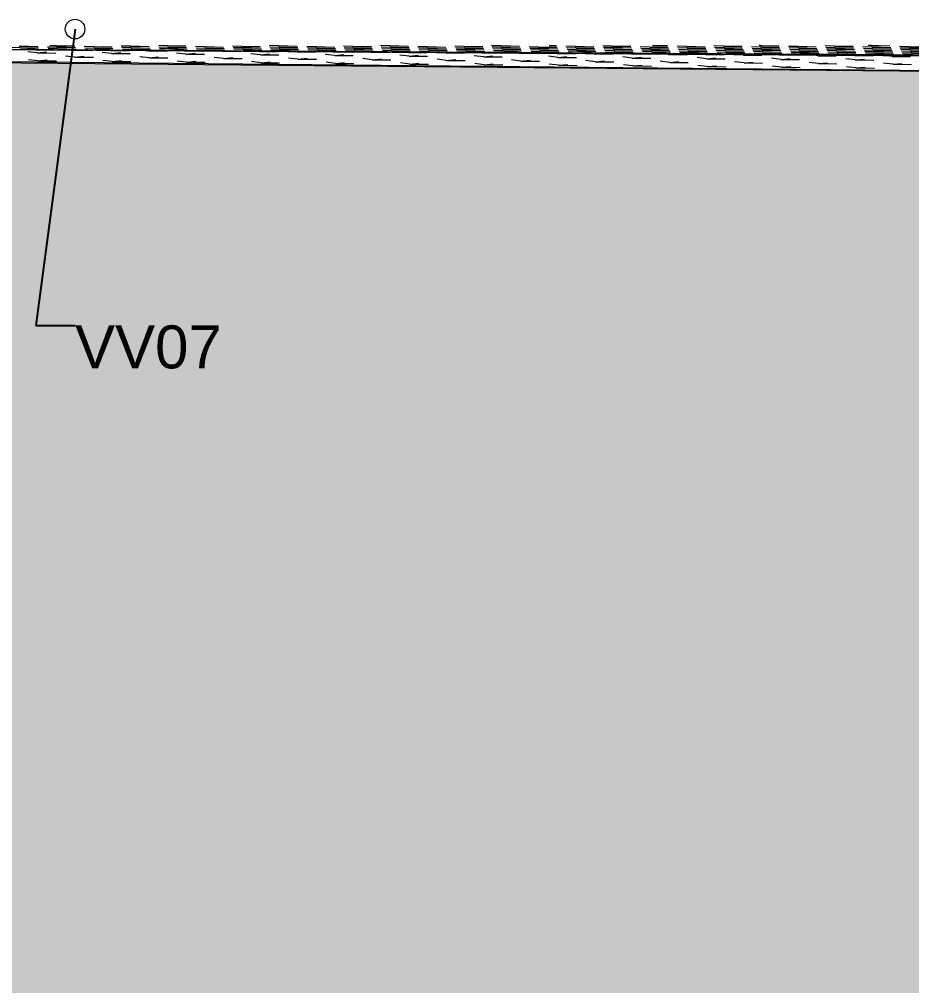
# Model space of a CAD drawing. Header units: millimetres. Extents: x 239748 to 326588, y -19262 to 5561.
# Drawn here: x 315820 to 319977, y -8703 to -4201 of the extents above; entities that cross this region are included whole.
import ezdxf

# ---------------------------------------------------------------- set-up
doc = ezdxf.new("R2010")
doc.units = ezdxf.units.MM
doc.header["$MEASUREMENT"] = 0
for name, color, linetype, lineweight in [('Annotation - Label_Pen_No__1', 7, 'Continuous', 13), ('New_2D Drafting - General_Pen_No__1', 7, 'Continuous', 13), ('New_Site & Landscape - Terrain_Pen_No__1', 7, 'Continuous', 13)]:
    doc.layers.add(name, color=color, linetype=linetype, lineweight=lineweight)
for name, color, linetype, lineweight, true_color in [('New_2D Drafting - General_Pen_No__61', 7, 'Continuous', 20, 0x6a6a6a), ('New_Site & Landscape - Terrain_Pen_No__180', 7, 'Continuous', 15, 0xd6cda7), ('New_Site & Landscape - Terrain_Pen_No__93', 7, 'Continuous', 13, 0xa2a233)]:
    doc.layers.add(name, color=color, linetype=linetype, lineweight=lineweight, true_color=true_color)
doc.styles.add('GENERATED_STYLE_1', font='')
doc.styles.get('GENERATED_STYLE_1').set_extended_font_data('Arial')
doc.dimstyles.new('GENERATED_STYLE__2', dxfattribs={"dimtxt": 0.18, "dimasz": 182.4, "dimexe": 0.18, "dimexo": 0.0625, "dimgap": 0, "dimtad": 0, "dimtih": 1, "dimtoh": 1, "dimdec": 4, "dimzin": 0, "dimdsep": 46, "dimcen": 0.09, "dimadec": 0, "dimazin": 0, "dimtfac": 1, "dimtdec": 4, "dimtmove": 0, "dimatfit": 3, "dimldrblk": 'ARROWHEAD_1', "dimfxl": 0, "dimtolj": 1, "dimtzin": 0, "dimarcsym": 0})

# ---------------------------------------------------------------- blocks, each defined once
blk = doc.blocks.new('ARROWHEAD_1')
at = {"color": 0, "linetype": 'Continuous', "lineweight": 0}
blk.add_line((0, 0), (-1, 0), dxfattribs=at)
blk.add_circle((0, 0), 0.25, dxfattribs=at)

msp = doc.modelspace()

# ---------------------------------------------------------------- hatches: boundary and pattern name
at = {"layer": 'New_2D Drafting - General_Pen_No__61', "linetype": 'Continuous', "lineweight": 20, "true_color": 0x6a6a6a}
h = msp.add_hatch(dxfattribs=at)
h.set_pattern_fill('Dashed_0002', color=251, style=0, pattern_type=2)
h.set_pattern_definition([(45, (649171.04, -4123.63), (-183.84776, 183.84776), [195, -65]), (45, (649171.04, -3939.78), (-183.84776, 183.84776), [195, -65])])
h.paths.add_polyline_path([(304790.6827, -4460.3759), (297360.3741, -4696.2383), (297432.4505, -19262.3247), (325883.6342, -19262.3247), (325883.2965, -4496.7853), (312832.5286, -4370.8818), (307073.8019, -4409.8695)])
at = {"layer": 'New_Site & Landscape - Terrain_Pen_No__180', "linetype": 'Continuous', "lineweight": 0, "true_color": 0x353329}
msp.add_hatch(color=250, dxfattribs=at).paths.add_polyline_path([(297432.4505, -19262.3247), (325883.6342, -19262.3247), (325883.6342, -4496.7884), (313274.2348, -4382.3441), (308962.5578, -4382.3438), (306735.3088, -4414.8025), (302168.1642, -4521.8361), (298486.9827, -4705.949), (297432.4505, -4713.9502)])

# ---------------------------------------------------------------- linework, layer by layer
at = {"layer": 'New_2D Drafting - General_Pen_No__1', "color": 7, "linetype": 'Continuous', "lineweight": 13, "flags": 128}
msp.add_lwpolyline([(304790.6827, -4460.3759), (297360.3741, -4696.2383), (297432.4505, -19262.3247), (325883.6342, -19262.3247), (325883.2965, -4496.7853), (312832.5286, -4370.8818), (307073.8019, -4409.8695)], close=True, dxfattribs=at)
at = {"layer": 'New_Site & Landscape - Terrain_Pen_No__1', "color": 7, "linetype": 'Continuous', "lineweight": 13}
for p, q in [((312861.9184, -4323.4671), (325883.6342, -4402.2168)), ((325883.6342, -4412.5658), (312861.9184, -4323.4671)), ((315823.3732, -4334.2334), (315779.6711, -4332.9821)), ((315820.1615, -4326.8589), (315906.7628, -4327.5179)), ((315820.1616, -4326.8589), (315863.0608, -4326.2666)), ((315823.3731, -4334.2334), (315909.9744, -4334.8924)), ((315823.3732, -4334.2334), (315866.2724, -4333.6411)), ((315837.2505, -4341.4606), (315869.484, -4341.0155)), ((315897.2399, -4342.8115), (315853.5378, -4342.4021)), ((315900.4515, -4343.7016), (315856.7494, -4343.2922)), ((315894.0283, -4341.9215), (315858.6503, -4341.59)), ((315903.6631, -4357.5491), (315859.961, -4352.5525)), ((315894.0283, -4341.9215), (315936.9275, -4342.1084)), ((315894.0283, -4341.9215), (315980.6296, -4342.5179)), ((315897.2399, -4342.8115), (315940.1391, -4342.9985)), ((315897.2399, -4342.8115), (315983.8412, -4343.408)), ((315900.4515, -4343.7016), (315943.3507, -4343.8886)), ((315900.4515, -4343.7016), (315987.0528, -4344.2981)), ((315903.6631, -4357.5491), (315946.5623, -4353.31)), ((315903.6631, -4357.5491), (315990.2644, -4358.3066)), ((315994.9699, -4331.8642), (315951.2678, -4330.6129)), ((315998.1816, -4339.2386), (315954.4795, -4337.9873)), ((315991.7584, -4324.4897), (315962.1244, -4323.6412)), ((315991.7584, -4324.4897), (316034.6576, -4323.8974)), ((315991.7584, -4324.4897), (316078.3597, -4325.1487)), ((315994.97, -4331.8642), (316037.8692, -4331.2719)), ((315994.97, -4331.8642), (316081.5713, -4332.5232)), ((315998.1816, -4339.2386), (316041.0808, -4338.6463)), ((315998.1816, -4339.2386), (316084.7829, -4339.8976)), ((316068.8367, -4343.5594), (316025.1346, -4343.1499)), ((316072.0483, -4344.4495), (316028.3462, -4344.04)), ((316075.2599, -4345.3395), (316031.5578, -4344.9301)), ((316068.8367, -4343.5594), (316111.7359, -4343.7463)), ((316068.8367, -4343.5594), (316155.438, -4344.1558)), ((316072.0483, -4344.4495), (316114.9475, -4344.6364)), ((316072.0483, -4344.4495), (316158.6496, -4345.0459)), ((316075.2599, -4345.3395), (316118.1591, -4345.5265)), ((316075.2599, -4345.3395), (316161.8612, -4345.936)), ((316166.5668, -4329.495), (316122.8647, -4328.2436)), ((316169.7783, -4336.8694), (316126.0762, -4335.6181)), ((316139.6552, -4343.2894), (316129.2879, -4342.9926)), ((316166.5667, -4329.495), (316209.4659, -4328.9026)), ((316166.5667, -4329.495), (316253.168, -4330.154)), ((316169.7783, -4336.8694), (316256.3796, -4337.5284)), ((316169.7784, -4336.8694), (316212.6776, -4336.2771)), ((316240.4335, -4344.3072), (316196.7314, -4343.8977)), ((316243.6451, -4345.1973), (316199.943, -4344.7878)), ((316246.8567, -4346.0874), (316203.1546, -4345.6779)), ((316250.0683, -4360.5791), (316206.3662, -4355.5825)), ((316210.9093, -4343.7203), (316215.8891, -4343.6516)), ((316240.4335, -4344.3072), (316283.3327, -4344.4941)), ((316240.4335, -4344.3072), (316327.0348, -4344.9036)), ((316243.6451, -4345.1973), (316286.5443, -4345.3842)), ((316243.6451, -4345.1973), (316330.2464, -4345.7937)), ((316246.8567, -4346.0874), (316289.7559, -4346.2743)), ((316246.8567, -4346.0874), (316333.458, -4346.6838)), ((316250.0683, -4360.5791), (316292.9675, -4356.3399)), ((316250.0683, -4360.5791), (316336.6696, -4361.3365)), ((316338.1635, -4327.1257), (316294.4614, -4325.8744)), ((316341.3752, -4334.5002), (316297.6731, -4333.2489)), ((316344.5867, -4341.8746), (316300.8846, -4340.6233)), ((316338.1635, -4327.1257), (316381.0627, -4326.5334)), ((316338.1636, -4327.1257), (316424.7649, -4327.7847)), ((316341.3752, -4334.5002), (316384.2744, -4333.9079)), ((316341.3752, -4334.5002), (316427.9765, -4335.1592)), ((316344.5867, -4341.8746), (316387.4859, -4341.2823)), ((316344.5868, -4341.8746), (316431.188, -4342.5336)), ((316415.2419, -4345.9451), (316371.5398, -4345.5356)), ((316418.4535, -4346.8352), (316374.7514, -4346.4257)), ((316412.0303, -4345.055), (316376.3839, -4344.721)), ((316421.6651, -4347.7253), (316377.963, -4347.3158)), ((316412.0303, -4345.055), (316454.9295, -4345.242)), ((316412.0303, -4345.055), (316498.6316, -4345.6514)), ((316415.2419, -4345.9451), (316458.1411, -4346.132)), ((316415.2419, -4345.9451), (316501.8432, -4346.5415)), ((316418.4535, -4346.8352), (316461.3527, -4347.0221)), ((316418.4535, -4346.8352), (316505.0548, -4347.4316)), ((316421.6651, -4347.7253), (316464.5643, -4347.9122)), ((316421.6651, -4347.7253), (316508.2664, -4348.3217)), ((316512.9719, -4332.131), (316469.2698, -4330.8797)), ((316509.7604, -4324.7565), (316470.3942, -4323.6293)), ((316516.1835, -4339.5054), (316472.4815, -4338.2541)), ((316509.7603, -4324.7565), (316552.6595, -4324.1642)), ((316509.7603, -4324.7565), (316596.3616, -4325.4155)), ((316512.9719, -4332.131), (316599.5732, -4332.79)), ((316512.972, -4332.131), (316555.8712, -4331.5387)), ((316516.1835, -4339.5054), (316559.0827, -4338.9131)), ((316516.1835, -4339.5054), (316602.7848, -4340.1644)), ((316586.8387, -4346.6929), (316543.1366, -4346.2834)), ((316590.0503, -4347.583), (316546.3482, -4347.1735)), ((316593.2619, -4348.4731), (316549.5598, -4348.0636)), ((316596.4735, -4363.609), (316552.7714, -4358.6124)), ((316586.8387, -4346.6929), (316629.7379, -4346.8799)), ((316586.8387, -4346.6929), (316673.44, -4347.2893)), ((316590.0503, -4347.583), (316632.9495, -4347.7699)), ((316590.0503, -4347.583), (316676.6516, -4348.1794)), ((316593.2619, -4348.4731), (316636.1611, -4348.66)), ((316593.2619, -4348.4731), (316679.8632, -4349.0695)), ((316596.4735, -4363.609), (316639.3727, -4359.3699)), ((316596.4735, -4363.609), (316683.0748, -4364.3665)), ((316684.5688, -4329.7617), (316640.8667, -4328.5104)), ((316687.7803, -4337.1362), (316644.0782, -4335.8849)), ((316690.9919, -4344.5107), (316647.2898, -4343.2593)), ((316684.5688, -4329.7617), (316727.468, -4329.1694)), ((316684.5688, -4329.7617), (316771.17, -4330.4207)), ((316687.7803, -4337.1362), (316730.6795, -4336.5439)), ((316687.7803, -4337.1362), (316774.3816, -4337.7952)), ((316690.9919, -4344.5107), (316733.8911, -4343.9183)), ((316690.9919, -4344.5107), (316777.5932, -4345.1697)), ((316758.4355, -4347.4407), (316714.7334, -4347.0312)), ((316761.6471, -4348.3308), (316717.945, -4347.9213)), ((316764.8587, -4349.2209), (316721.1566, -4348.8114)), ((316768.0703, -4350.111), (316724.3682, -4349.7015)), ((316758.4355, -4347.4407), (316801.3347, -4347.6277)), ((316758.4355, -4347.4407), (316845.0368, -4348.0372)), ((316761.6471, -4348.3308), (316804.5463, -4348.5178)), ((316761.6471, -4348.3308), (316848.2484, -4348.9272)), ((316764.8587, -4349.2209), (316807.7579, -4349.4079)), ((316764.8587, -4349.2209), (316851.46, -4349.8173)), ((316768.0703, -4350.111), (316810.9695, -4350.2979)), ((316768.0703, -4350.111), (316854.6716, -4350.7074)), ((316856.1655, -4327.3925), (316812.4634, -4326.1412)), ((316859.3771, -4334.767), (316815.675, -4333.5157)), ((316862.5887, -4342.1414), (316818.8866, -4340.8901)), ((316856.1655, -4327.3925), (316942.7668, -4328.0515)), ((316856.1656, -4327.3925), (316899.0647, -4326.8002)), ((316859.3771, -4334.767), (316902.2763, -4334.1747)), ((316859.3771, -4334.767), (316945.9784, -4335.426)), ((316862.5887, -4342.1414), (316905.4879, -4341.5491)), ((316862.5887, -4342.1414), (316949.19, -4342.8004)), ((316933.2439, -4349.0786), (316889.5418, -4348.6692)), ((316936.4555, -4349.9687), (316892.7534, -4349.5592)), ((316930.0323, -4348.1885), (316894.1176, -4347.852)), ((316939.6671, -4350.8588), (316895.965, -4350.4493)), ((316942.8787, -4366.6389), (316899.1766, -4361.6423)), ((316930.0323, -4348.1885), (316972.9315, -4348.3755)), ((316930.0323, -4348.1885), (317016.6336, -4348.785)), ((316933.2439, -4349.0786), (316976.1431, -4349.2656)), ((316933.2439, -4349.0786), (317019.8452, -4349.6751)), ((316936.4555, -4349.9687), (316979.3547, -4350.1557)), ((316936.4555, -4349.9687), (317023.0568, -4350.5652)), ((316939.6671, -4350.8588), (316982.5663, -4351.0458)), ((316939.6671, -4350.8588), (317026.2684, -4351.4552)), ((316942.8787, -4366.6389), (316985.7779, -4362.3998)), ((317027.7623, -4325.0233), (316984.0603, -4323.772)), ((317030.9739, -4332.3977), (316987.2718, -4331.1464)), ((317034.1855, -4339.7722), (316990.4834, -4338.5209)), ((317037.3971, -4347.1467), (316993.695, -4345.8954)), ((317027.7623, -4325.0233), (317070.6615, -4324.431)), ((317027.7623, -4325.0233), (317114.3636, -4325.6823)), ((317030.9739, -4332.3977), (317073.8731, -4331.8054)), ((317030.9739, -4332.3977), (317117.5752, -4333.0568)), ((317034.1855, -4339.7722), (317077.0847, -4339.1799)), ((317034.1855, -4339.7722), (317120.7868, -4340.4312)), ((317037.3971, -4347.1467), (317080.2963, -4346.5544)), ((317037.3971, -4347.1467), (317123.9984, -4347.8057)), ((317104.8407, -4349.8264), (317061.1386, -4349.417)), ((317108.0523, -4350.7165), (317064.3502, -4350.3071)), ((317111.2639, -4351.6066), (317067.5618, -4351.1971)), ((317114.4755, -4352.4967), (317070.7734, -4352.0872)), ((317104.8407, -4349.8264), (317147.7399, -4350.0134)), ((317104.8407, -4349.8264), (317191.442, -4350.4229)), ((317108.0523, -4350.7165), (317150.9515, -4350.9035)), ((317108.0523, -4350.7165), (317194.6536, -4351.313)), ((317111.2639, -4351.6066), (317154.1631, -4351.7936)), ((317111.2639, -4351.6066), (317197.8652, -4352.2031)), ((317114.4755, -4352.4967), (317157.3747, -4352.6837)), ((317114.4755, -4352.4967), (317201.0768, -4353.0931)), ((317202.5707, -4330.0285), (317158.8686, -4328.7772)), ((317205.7823, -4337.403), (317162.0802, -4336.1517)), ((317208.9939, -4344.7774), (317165.2918, -4343.5261)), ((317202.5707, -4330.0285), (317245.4699, -4329.4362)), ((317202.5707, -4330.0285), (317289.172, -4330.6875)), ((317205.7823, -4337.403), (317248.6815, -4336.8107)), ((317205.7823, -4337.403), (317292.3836, -4338.062)), ((317208.9939, -4344.7774), (317251.8931, -4344.1851)), ((317208.9939, -4344.7774), (317295.5952, -4345.4364)), ((317276.4375, -4350.5743), (317232.7354, -4350.1648)), ((317279.6491, -4351.4644), (317235.947, -4351.0549)), ((317282.8607, -4352.3544), (317239.1586, -4351.945)), ((317286.0723, -4353.2445), (317242.3702, -4352.8351)), ((317289.2839, -4369.6689), (317245.5818, -4364.6723)), ((317276.4375, -4350.5743), (317319.3367, -4350.7612)), ((317276.4375, -4350.5743), (317363.0388, -4351.1707)), ((317279.6491, -4351.4644), (317322.5483, -4351.6513)), ((317279.6491, -4351.4644), (317366.2504, -4352.0608)), ((317282.8607, -4352.3544), (317325.7599, -4352.5414)), ((317282.8607, -4352.3544), (317369.462, -4352.9509)), ((317286.0723, -4353.2445), (317328.9715, -4353.4315)), ((317286.0723, -4353.2445), (317372.6736, -4353.841)), ((317289.2839, -4369.6689), (317332.1831, -4365.4297)), ((317374.1675, -4327.6593), (317330.4654, -4326.408)), ((317377.3791, -4335.0338), (317333.677, -4333.7825)), ((317380.5907, -4342.4082), (317336.8886, -4341.1569)), ((317383.8023, -4349.7827), (317340.1002, -4348.5314)), ((317374.1675, -4327.6593), (317417.0667, -4327.067)), ((317374.1675, -4327.6593), (317460.7688, -4328.3183)), ((317377.3791, -4335.0338), (317420.2783, -4334.4415)), ((317377.3791, -4335.0338), (317463.9804, -4335.6928)), ((317380.5907, -4342.4082), (317423.4899, -4341.8159)), ((317380.5907, -4342.4082), (317467.192, -4343.0672)), ((317383.8023, -4349.7827), (317426.7015, -4349.1904)), ((317383.8023, -4349.7827), (317470.4036, -4350.4417)), ((317451.2459, -4352.2122), (317407.5438, -4351.8027)), ((317454.4575, -4353.1023), (317410.7554, -4352.6928)), ((317448.0343, -4351.3221), (317411.8513, -4350.9831)), ((317457.6691, -4353.9924), (317413.967, -4353.5829)), ((317460.8807, -4354.8824), (317417.1786, -4354.473)), ((317448.0343, -4351.3221), (317490.9335, -4351.509)), ((317448.0343, -4351.3221), (317534.6356, -4351.9185)), ((317451.2459, -4352.2122), (317494.1451, -4352.3991)), ((317451.2459, -4352.2122), (317537.8472, -4352.8086)), ((317454.4575, -4353.1023), (317497.3567, -4353.2892)), ((317454.4575, -4353.1023), (317541.0588, -4353.6987)), ((317457.6691, -4353.9924), (317500.5683, -4354.1793)), ((317457.6691, -4353.9924), (317544.2704, -4354.5888)), ((317460.8807, -4354.8824), (317503.7799, -4355.0694)), ((317460.8807, -4354.8824), (317547.482, -4355.4789)), ((317545.7643, -4325.2901), (317502.0622, -4324.0388)), ((317548.9759, -4332.6645), (317505.2738, -4331.4132)), ((317552.1875, -4340.039), (317508.4854, -4338.7877)), ((317555.3991, -4347.4134), (317511.697, -4346.1621)), ((317545.7643, -4325.2901), (317588.6635, -4324.6978)), ((317545.7643, -4325.2901), (317632.3656, -4325.9491)), ((317548.9759, -4332.6645), (317591.8751, -4332.0722)), ((317548.9759, -4332.6645), (317635.5772, -4333.3235)), ((317552.1875, -4340.039), (317595.0867, -4339.4467)), ((317552.1875, -4340.039), (317638.7888, -4340.698)), ((317555.3991, -4347.4134), (317598.2983, -4346.8211)), ((317555.3991, -4347.4134), (317642.0004, -4348.0725)), ((317622.8427, -4352.96), (317579.1406, -4352.5505)), ((317626.0543, -4353.8501), (317582.3522, -4353.4406)), ((317629.2659, -4354.7402), (317585.5638, -4354.3307)), ((317632.4775, -4355.6303), (317588.7754, -4355.2208)), ((317622.8427, -4352.96), (317665.7419, -4353.1469)), ((317622.8427, -4352.96), (317709.444, -4353.5564)), ((317626.0543, -4353.8501), (317668.9535, -4354.037)), ((317626.0543, -4353.8501), (317712.6556, -4354.4465)), ((317629.2659, -4354.7402), (317672.1651, -4354.9271)), ((317629.2659, -4354.7402), (317715.8672, -4355.3366)), ((317632.4775, -4355.6303), (317675.3767, -4355.8172)), ((317632.4775, -4355.6303), (317719.0788, -4356.2267)), ((317720.5727, -4330.2953), (317676.8706, -4329.044)), ((317723.7843, -4337.6698), (317680.0822, -4336.4185)), ((317726.9959, -4345.0442), (317683.2938, -4343.7929)), ((317730.2075, -4352.4187), (317686.5054, -4351.1674)), ((317720.5727, -4330.2953), (317763.4719, -4329.703)), ((317720.5727, -4330.2953), (317807.174, -4330.9543)), ((317723.7843, -4337.6698), (317766.6835, -4337.0775)), ((317723.7843, -4337.6698), (317810.3856, -4338.3288)), ((317726.9959, -4345.0442), (317769.8951, -4344.4519)), ((317726.9959, -4345.0442), (317813.5972, -4345.7032)), ((317730.2075, -4352.4187), (317773.1067, -4351.8264)), ((317730.2075, -4352.4187), (317816.8088, -4353.0777)), ((317794.4395, -4353.7078), (317750.7374, -4353.2983)), ((317797.6511, -4354.5979), (317753.949, -4354.1884)), ((317800.8627, -4355.488), (317757.1606, -4355.0785)), ((317804.0743, -4356.3781), (317760.3722, -4355.9686)), ((317807.2859, -4357.2682), (317763.5838, -4356.8587)), ((317794.4395, -4353.7078), (317837.3387, -4353.8948)), ((317794.4395, -4353.7078), (317881.0408, -4354.3042)), ((317797.6511, -4354.5979), (317840.5503, -4354.7849)), ((317797.6511, -4354.5979), (317884.2524, -4355.1943)), ((317800.8627, -4355.488), (317843.7619, -4355.6749)), ((317800.8627, -4355.488), (317887.464, -4356.0844)), ((317804.0743, -4356.3781), (317846.9735, -4356.565)), ((317804.0743, -4356.3781), (317890.6756, -4356.9745)), ((317807.2859, -4357.2682), (317850.1851, -4357.4551)), ((317807.2859, -4357.2682), (317893.8872, -4357.8646)), ((317892.1695, -4327.9261), (317848.4674, -4326.6748)), ((317895.3811, -4335.3005), (317851.679, -4334.0492)), ((317898.5927, -4342.675), (317854.8906, -4341.4237)), ((317901.8043, -4350.0495), (317858.1022, -4348.7981)), ((317892.1695, -4327.9261), (317935.0687, -4327.3338)), ((317892.1695, -4327.9261), (317978.7708, -4328.5851)), ((317895.3811, -4335.3005), (317938.2803, -4334.7082)), ((317895.3811, -4335.3005), (317981.9824, -4335.9595)), ((317898.5927, -4342.675), (317941.4919, -4342.0827)), ((317898.5927, -4342.675), (317985.194, -4343.334)), ((317901.8043, -4350.0495), (317944.7035, -4349.4572)), ((317901.8043, -4350.0495), (317988.4056, -4350.7085)), ((317969.2479, -4355.3457), (317925.5458, -4354.9362)), ((317972.4595, -4356.2358), (317928.7574, -4355.8263)), ((317966.0363, -4354.4556), (317929.5849, -4354.1141)), ((317975.6711, -4357.1259), (317931.969, -4356.7164)), ((317978.8827, -4358.016), (317935.1806, -4357.6065)), ((317966.0363, -4354.4556), (318008.9355, -4354.6426)), ((317966.0363, -4354.4556), (318052.6376, -4355.0521)), ((317969.2479, -4355.3457), (318012.1471, -4355.5327)), ((317969.2479, -4355.3457), (318055.8492, -4355.9421)), ((317972.4595, -4356.2358), (318015.3587, -4356.4228)), ((317972.4595, -4356.2358), (318059.0608, -4356.8322)), ((317975.6711, -4357.1259), (318018.5703, -4357.3128)), ((317975.6711, -4357.1259), (318062.2724, -4357.7223)), ((317978.8827, -4358.016), (318021.7819, -4358.2029)), ((317978.8827, -4358.016), (318065.484, -4358.6124)), ((318063.7663, -4325.5569), (318020.0642, -4324.3056)), ((318066.9779, -4332.9313), (318023.2758, -4331.68)), ((318070.1895, -4340.3058), (318026.4874, -4339.0545)), ((318073.4011, -4347.6802), (318029.699, -4346.4289)), ((318074.335, -4354.9895), (318032.9106, -4353.8034)), ((318063.7663, -4325.5569), (318106.6655, -4324.9646)), ((318063.7663, -4325.5569), (318150.3676, -4326.2159)), ((318066.9779, -4332.9313), (318109.8771, -4332.339)), ((318066.9779, -4332.9313), (318153.5792, -4333.5903)), ((318070.1895, -4340.3058), (318113.0887, -4339.7135)), ((318070.1895, -4340.3058), (318156.7908, -4340.9648)), ((318073.4011, -4347.6802), (318116.3003, -4347.0879)), ((318073.4011, -4347.6802), (318160.0024, -4348.3392)), ((318079.2037, -4355.0189), (318119.5119, -4354.4624)), ((318140.8447, -4356.0935), (318097.1426, -4355.6841)), ((318144.0563, -4356.9836), (318100.3542, -4356.5741)), ((318147.2679, -4357.8737), (318103.5658, -4357.4642)), ((318150.4795, -4358.7638), (318106.7774, -4358.3543)), ((318153.6911, -4359.6539), (318109.989, -4359.2444)), ((318140.8447, -4356.0935), (318183.7439, -4356.2805)), ((318140.8447, -4356.0935), (318227.446, -4356.69)), ((318144.0563, -4356.9836), (318186.9555, -4357.1706)), ((318144.0563, -4356.9836), (318230.6576, -4357.5801)), ((318147.2679, -4357.8737), (318190.1671, -4358.0607)), ((318147.2679, -4357.8737), (318233.8692, -4358.4701)), ((318150.4795, -4358.7638), (318193.3787, -4358.9508)), ((318150.4795, -4358.7638), (318237.0808, -4359.3602)), ((318153.6911, -4359.6539), (318196.5903, -4359.8408)), ((318153.6911, -4359.6539), (318240.2924, -4360.2503)), ((318238.5747, -4330.5621), (318194.8726, -4329.3108)), ((318241.7863, -4337.9366), (318198.0842, -4336.6852)), ((318244.9979, -4345.311), (318201.2958, -4344.0597)), ((318248.2095, -4352.6855), (318204.5074, -4351.4342)), ((318238.5747, -4330.5621), (318281.4739, -4329.9698)), ((318238.5747, -4330.5621), (318325.176, -4331.2211)), ((318241.7863, -4337.9366), (318284.6855, -4337.3442)), ((318241.7863, -4337.9366), (318328.3876, -4338.5956)), ((318244.9979, -4345.311), (318287.8971, -4344.7187)), ((318244.9979, -4345.311), (318331.5992, -4345.97)), ((318248.2095, -4352.6855), (318291.1087, -4352.0932)), ((318248.2095, -4352.6855), (318334.8108, -4353.3445)), ((318312.4415, -4356.8414), (318268.7394, -4356.4319)), ((318315.6531, -4357.7314), (318271.951, -4357.322)), ((318318.8647, -4358.6215), (318275.1626, -4358.2121)), ((318322.0763, -4359.5116), (318278.3742, -4359.1021)), ((318325.2879, -4360.4017), (318281.5858, -4359.9922)), ((318287.83, -4323.5869), (318321.9644, -4323.8466)), ((318312.4415, -4356.8414), (318355.3407, -4357.0283)), ((318312.4415, -4356.8414), (318399.0428, -4357.4378)), ((318315.6531, -4357.7314), (318358.5523, -4357.9184)), ((318315.6531, -4357.7314), (318402.2544, -4358.3279)), ((318318.8647, -4358.6215), (318361.7639, -4358.8085)), ((318318.8647, -4358.6215), (318405.466, -4359.218)), ((318322.0763, -4359.5116), (318364.9755, -4359.6986)), ((318322.0763, -4359.5116), (318408.6776, -4360.1081)), ((318325.2879, -4360.4017), (318368.1871, -4360.5887)), ((318325.2879, -4360.4017), (318411.8892, -4360.9981)), ((318410.1715, -4328.1929), (318366.4694, -4326.9416)), ((318413.3831, -4335.5673), (318369.681, -4334.316)), ((318416.5947, -4342.9418), (318372.8926, -4341.6905)), ((318419.8063, -4350.3162), (318376.1042, -4349.0649)), ((318396.7817, -4356.9395), (318379.3158, -4356.4394)), ((318410.1715, -4328.1929), (318453.0707, -4327.6006)), ((318410.1715, -4328.1929), (318496.7728, -4328.8519)), ((318413.3831, -4335.5673), (318456.2823, -4334.975)), ((318413.3831, -4335.5673), (318499.9844, -4336.2263)), ((318416.5947, -4342.9418), (318459.4939, -4342.3495)), ((318416.5947, -4342.9418), (318503.196, -4343.6008)), ((318419.8063, -4350.3162), (318462.7055, -4349.7239)), ((318419.8063, -4350.3162), (318506.4076, -4350.9752)), ((318487.2499, -4358.4793), (318443.5478, -4358.0698)), ((318490.4615, -4359.3693), (318446.7594, -4358.9599)), ((318484.0383, -4357.5892), (318447.3186, -4357.2451)), ((318493.6731, -4360.2594), (318449.971, -4359.85)), ((318452.8626, -4357.2786), (318465.9171, -4357.0984)), ((318496.8847, -4361.1495), (318453.1826, -4360.74)), ((318500.0963, -4362.0396), (318456.3942, -4361.6301)), ((318484.0383, -4357.5892), (318526.9375, -4357.7761)), ((318484.0383, -4357.5892), (318570.6396, -4358.1856)), ((318487.2499, -4358.4793), (318530.1491, -4358.6662)), ((318487.2499, -4358.4793), (318573.8512, -4359.0757)), ((318490.4615, -4359.3693), (318533.3607, -4359.5563)), ((318490.4615, -4359.3693), (318577.0628, -4359.9658)), ((318493.6731, -4360.2594), (318536.5723, -4360.4464)), ((318493.6731, -4360.2594), (318580.2744, -4360.8559)), ((318496.8847, -4361.1495), (318539.7839, -4361.3365)), ((318496.8847, -4361.1495), (318583.486, -4361.746)), ((318500.0963, -4362.0396), (318542.9955, -4362.2266)), ((318500.0963, -4362.0396), (318586.6976, -4362.636)), ((318581.7683, -4325.8237), (318538.0662, -4324.5723)), ((318584.9799, -4333.1981), (318541.2778, -4331.9468)), ((318588.1915, -4340.5726), (318544.4894, -4339.3213)), ((318591.4031, -4347.947), (318547.701, -4346.6957)), ((318594.6147, -4355.3215), (318550.9126, -4354.0702)), ((318581.7683, -4325.8237), (318624.6675, -4325.2313)), ((318581.7683, -4325.8237), (318668.3696, -4326.4827)), ((318584.9799, -4333.1981), (318627.8791, -4332.6058)), ((318584.9799, -4333.1981), (318671.5812, -4333.8571)), ((318588.1915, -4340.5726), (318631.0907, -4339.9803)), ((318588.1915, -4340.5726), (318674.7928, -4341.2316)), ((318591.4031, -4347.947), (318634.3023, -4347.3547)), ((318591.4031, -4347.947), (318678.0044, -4348.606)), ((318594.6147, -4355.3215), (318637.5139, -4354.7292)), ((318594.6147, -4355.3215), (318681.216, -4355.9805)), ((318658.8467, -4359.2271), (318615.1446, -4358.8176)), ((318662.0583, -4360.1172), (318618.3562, -4359.7077)), ((318665.2699, -4361.0073), (318621.5678, -4360.5978)), ((318668.4815, -4361.8973), (318624.7794, -4361.4879)), ((318671.6931, -4362.7874), (318627.991, -4362.378)), ((318658.8467, -4359.2271), (318701.7459, -4359.414)), ((318658.8467, -4359.2271), (318745.448, -4359.8235)), ((318662.0583, -4360.1172), (318704.9575, -4360.3041)), ((318662.0583, -4360.1172), (318748.6596, -4360.7136)), ((318665.2699, -4361.0073), (318708.1691, -4361.1942)), ((318665.2699, -4361.0073), (318751.8712, -4361.6037)), ((318668.4815, -4361.8973), (318711.3807, -4362.0843)), ((318668.4815, -4361.8973), (318755.0828, -4362.4938)), ((318671.6931, -4362.7874), (318714.5923, -4362.9744)), ((318671.6931, -4362.7874), (318758.2944, -4363.3839)), ((318756.5767, -4330.8289), (318712.8746, -4329.5776)), ((318759.7883, -4338.2033), (318716.0862, -4336.952)), ((318762.9999, -4345.5778), (318719.2978, -4344.3265)), ((318766.2115, -4352.9523), (318722.5094, -4351.7009)), ((318756.5767, -4330.8289), (318799.4759, -4330.2366)), ((318756.5767, -4330.8289), (318843.178, -4331.4879)), ((318759.7883, -4338.2033), (318802.6875, -4337.611)), ((318759.7883, -4338.2033), (318846.3896, -4338.8623)), ((318762.9999, -4345.5778), (318805.8991, -4344.9855)), ((318762.9999, -4345.5778), (318849.6012, -4346.2368)), ((318766.2115, -4352.9523), (318809.1107, -4352.3599)), ((318766.2115, -4352.9523), (318852.8128, -4353.6113)), ((318769.295, -4323.5756), (318839.9664, -4324.1134)), ((318830.4435, -4359.9749), (318786.7414, -4359.5654)), ((318833.6551, -4360.865), (318789.953, -4360.4555)), ((318836.8667, -4361.7551), (318793.1646, -4361.3456)), ((318840.0783, -4362.6452), (318796.3762, -4362.2357)), ((318843.2899, -4363.5353), (318799.5878, -4363.1258)), ((318842.5994, -4364.3888), (318802.7994, -4364.0159)), ((318830.4435, -4359.9749), (318873.3427, -4360.1619)), ((318830.4435, -4359.9749), (318917.0448, -4360.5713)), ((318833.6551, -4360.865), (318876.5543, -4361.0519)), ((318833.6551, -4360.865), (318920.2564, -4361.4614)), ((318836.8667, -4361.7551), (318879.7659, -4361.942)), ((318836.8667, -4361.7551), (318923.468, -4362.3515)), ((318840.0783, -4362.6452), (318882.9775, -4362.8321)), ((318840.0783, -4362.6452), (318926.6796, -4363.2416)), ((318846.5015, -4364.8321), (318842.6248, -4364.3889)), ((318843.2899, -4363.5353), (318886.1891, -4363.7222)), ((318843.2899, -4363.5353), (318929.8912, -4364.1317)), ((318846.5015, -4364.8321), (318850.4455, -4364.4424)), ((318846.5015, -4364.8321), (318933.1028, -4365.5896)), ((318850.4713, -4364.4426), (318889.4007, -4364.6123)), ((318928.1735, -4328.4597), (318884.4714, -4327.2084)), ((318931.3851, -4335.8341), (318887.683, -4334.5828)), ((318934.5967, -4343.2086), (318890.8946, -4341.9573)), ((318937.8083, -4350.583), (318894.1062, -4349.3317)), ((318941.0199, -4357.9575), (318897.3178, -4356.7062)), ((318928.1735, -4328.4597), (318971.0727, -4327.8674)), ((318928.1735, -4328.4597), (319014.7748, -4329.1187)), ((318931.3851, -4335.8341), (318974.2843, -4335.2418)), ((318931.3851, -4335.8341), (319017.9864, -4336.4931)), ((318934.5967, -4343.2086), (318977.4959, -4342.6163)), ((318934.5967, -4343.2086), (319021.198, -4343.8676)), ((318937.8083, -4350.583), (318980.7075, -4349.9907)), ((318937.8083, -4350.583), (319024.4096, -4351.242)), ((318941.0199, -4357.9575), (318983.9191, -4357.3652)), ((318941.0199, -4357.9575), (319027.6212, -4358.6165)), ((319005.2519, -4361.6128), (318961.5498, -4361.2033)), ((319008.4635, -4362.5029), (318964.7614, -4362.0934)), ((319002.0403, -4360.7227), (318965.0522, -4360.3761)), ((319011.6751, -4363.393), (318967.973, -4362.9835)), ((319014.8867, -4364.2831), (318971.1846, -4363.8736)), ((319018.0983, -4365.1732), (318974.3962, -4364.7637)), ((319002.0403, -4360.7227), (319044.9395, -4360.9097)), ((319002.0403, -4360.7227), (319088.6416, -4361.3191)), ((319005.2519, -4361.6128), (319048.1511, -4361.7998)), ((319005.2519, -4361.6128), (319091.8532, -4362.2092)), ((319008.4635, -4362.5029), (319051.3627, -4362.6898)), ((319008.4635, -4362.5029), (319095.0648, -4363.0993)), ((319011.6751, -4363.393), (319054.5743, -4363.5799)), ((319011.6751, -4363.393), (319098.2764, -4363.9894)), ((319014.8867, -4364.2831), (319057.7859, -4364.47)), ((319014.8867, -4364.2831), (319101.488, -4364.8795)), ((319018.0983, -4365.1732), (319060.9975, -4365.3601)), ((319018.0983, -4365.1732), (319104.6996, -4365.7696)), ((319099.7703, -4326.0904), (319056.0682, -4324.8391)), ((319102.9819, -4333.4649), (319059.2798, -4332.2136)), ((319106.1935, -4340.8394), (319062.4914, -4339.588)), ((319109.4051, -4348.2138), (319065.703, -4346.9625)), ((319112.6167, -4355.5883), (319068.9146, -4354.337)), ((319099.7703, -4326.0904), (319142.6695, -4325.4981)), ((319099.7703, -4326.0904), (319186.3716, -4326.7494)), ((319102.9819, -4333.4649), (319145.8811, -4332.8726)), ((319102.9819, -4333.4649), (319189.5832, -4334.1239)), ((319106.1935, -4340.8394), (319149.0927, -4340.247)), ((319106.1935, -4340.8394), (319192.7948, -4341.4984)), ((319109.4051, -4348.2138), (319152.3043, -4347.6215)), ((319109.4051, -4348.2138), (319196.0064, -4348.8728)), ((319112.6167, -4355.5883), (319155.5159, -4354.996)), ((319112.6167, -4355.5883), (319199.218, -4356.2473)), ((319176.8487, -4362.3606), (319133.1466, -4361.9511)), ((319180.0603, -4363.2507), (319136.3582, -4362.8412)), ((319183.2719, -4364.1408), (319139.5698, -4363.7313)), ((319186.4835, -4365.0309), (319142.7814, -4364.6214)), ((319189.6951, -4365.921), (319145.993, -4365.5115)), ((319182.8682, -4366.717), (319149.2046, -4366.4016)), ((319176.8487, -4362.3606), (319219.7479, -4362.5476)), ((319176.8487, -4362.3606), (319263.45, -4362.9571)), ((319180.0603, -4363.2507), (319222.9595, -4363.4377)), ((319180.0603, -4363.2507), (319266.6616, -4363.8471)), ((319183.2719, -4364.1408), (319226.1711, -4364.3278)), ((319183.2719, -4364.1408), (319269.8732, -4364.7372)), ((319186.4835, -4365.0309), (319229.3827, -4365.2178)), ((319186.4835, -4365.0309), (319273.0848, -4365.6273)), ((319189.6951, -4365.921), (319232.5943, -4366.1079)), ((319189.6951, -4365.921), (319276.2964, -4366.5174)), ((319274.5787, -4331.0957), (319230.8766, -4329.8444)), ((319277.7903, -4338.4701), (319234.0882, -4337.2188)), ((319281.0019, -4345.8446), (319237.2998, -4344.5933)), ((319284.2135, -4353.219), (319240.5114, -4351.9677)), ((319287.4251, -4360.5935), (319243.723, -4359.3422)), ((319271.3671, -4323.7212), (319265.8781, -4323.5641)), ((319271.3671, -4323.7212), (319282.7789, -4323.5637)), ((319271.3671, -4323.7212), (319357.9684, -4324.3802)), ((319274.5787, -4331.0957), (319317.4779, -4330.5034)), ((319274.5787, -4331.0957), (319361.18, -4331.7547)), ((319277.7903, -4338.4701), (319320.6895, -4337.8778)), ((319277.7903, -4338.4701), (319364.3916, -4339.1291)), ((319281.0019, -4345.8446), (319323.9011, -4345.2523)), ((319281.0019, -4345.8446), (319367.6032, -4346.5036)), ((319284.2135, -4353.219), (319327.1127, -4352.6267)), ((319284.2135, -4353.219), (319370.8148, -4353.878)), ((319287.4251, -4360.5935), (319330.3243, -4360.0012)), ((319287.4251, -4360.5935), (319374.0264, -4361.2525)), ((319348.4455, -4363.1084), (319304.7434, -4362.699)), ((319351.6571, -4363.9985), (319307.955, -4363.5891)), ((319354.8687, -4364.8886), (319311.1666, -4364.4791)), ((319358.0803, -4365.7787), (319314.3782, -4365.3692)), ((319361.2919, -4366.6688), (319317.5898, -4366.2593)), ((319348.4455, -4363.1084), (319391.3447, -4363.2954)), ((319348.4455, -4363.1084), (319435.0468, -4363.7049)), ((319351.6571, -4363.9985), (319394.5563, -4364.1855)), ((319351.6571, -4363.9985), (319438.2584, -4364.595)), ((319354.8687, -4364.8886), (319397.7679, -4365.0756)), ((319354.8687, -4364.8886), (319441.47, -4365.485)), ((319358.0803, -4365.7787), (319400.9795, -4365.9657)), ((319358.0803, -4365.7787), (319444.6816, -4366.3751)), ((319446.1755, -4328.7264), (319402.4734, -4327.4751)), ((319449.3871, -4336.1009), (319405.685, -4334.8496)), ((319452.5987, -4343.4754), (319408.8966, -4342.2241)), ((319455.8103, -4350.8498), (319412.1082, -4349.5985)), ((319459.0219, -4358.2243), (319415.3198, -4356.973)), ((319446.1755, -4328.7264), (319489.0747, -4328.1341)), ((319446.1755, -4328.7264), (319532.7768, -4329.3855)), ((319449.3871, -4336.1009), (319492.2863, -4335.5086)), ((319449.3871, -4336.1009), (319535.9884, -4336.7599)), ((319452.5987, -4343.4754), (319495.4979, -4342.8831)), ((319452.5987, -4343.4754), (319539.2, -4344.1344)), ((319455.8103, -4350.8498), (319498.7095, -4350.2575)), ((319455.8103, -4350.8498), (319542.4116, -4351.5088)), ((319459.0219, -4358.2243), (319501.9211, -4357.632)), ((319459.0219, -4358.2243), (319545.6232, -4358.8833)), ((319523.2539, -4364.7463), (319479.5518, -4364.3369)), ((319526.4655, -4365.6364), (319482.7634, -4365.227)), ((319520.0423, -4363.8563), (319482.7859, -4363.5072)), ((319529.6771, -4366.5265), (319485.975, -4366.117)), ((319520.0423, -4363.8563), (319562.9415, -4364.0432)), ((319520.0423, -4363.8563), (319606.6436, -4364.4527)), ((319523.2539, -4364.7463), (319566.1531, -4364.9333)), ((319523.2539, -4364.7463), (319609.8552, -4365.3428)), ((319526.4655, -4365.6364), (319569.3647, -4365.8234)), ((319526.4655, -4365.6364), (319613.0668, -4366.2329)), ((319617.7723, -4326.3572), (319574.0702, -4325.1059)), ((319620.9839, -4333.7317), (319577.2818, -4332.4804)), ((319624.1955, -4341.1061), (319580.4934, -4339.8548)), ((319627.4071, -4348.4806), (319583.705, -4347.2293)), ((319630.6187, -4355.855), (319586.9166, -4354.6037)), ((319633.8303, -4363.2295), (319590.1282, -4361.9782)), ((319617.7723, -4326.3572), (319660.6715, -4325.7649)), ((319617.7723, -4326.3572), (319704.3736, -4327.0162)), ((319620.9839, -4333.7317), (319663.8831, -4333.1394)), ((319620.9839, -4333.7317), (319707.5852, -4334.3907)), ((319624.1955, -4341.1061), (319667.0947, -4340.5138)), ((319624.1955, -4341.1061), (319710.7968, -4341.7651)), ((319627.4071, -4348.4806), (319670.3063, -4347.8883)), ((319627.4071, -4348.4806), (319714.0084, -4349.1396)), ((319630.6187, -4355.855), (319673.5179, -4355.2627)), ((319630.6187, -4355.855), (319717.22, -4356.5141)), ((319633.8303, -4363.2295), (319676.7295, -4362.6372)), ((319633.8303, -4363.2295), (319720.4316, -4363.8885)), ((319694.8507, -4365.4942), (319651.1486, -4365.0847)), ((319698.0623, -4366.3843), (319654.3602, -4365.9748)), ((319694.8507, -4365.4942), (319737.7499, -4365.6811)), ((319694.8507, -4365.4942), (319781.452, -4366.0906)), ((319698.0623, -4366.3843), (319740.9615, -4366.5712)), ((319698.0623, -4366.3843), (319784.6636, -4366.9807)), ((319792.5807, -4331.3625), (319748.8786, -4330.1112)), ((319795.7923, -4338.7369), (319752.0902, -4337.4856)), ((319799.0039, -4346.1114), (319755.3018, -4344.8601)), ((319802.2155, -4353.4858), (319758.5134, -4352.2345)), ((319805.4271, -4360.8603), (319761.725, -4359.609)), ((319789.3691, -4323.988), (319774.1479, -4323.5522)), ((319789.3691, -4323.988), (319821.0141, -4323.5511)), ((319789.3691, -4323.988), (319875.9704, -4324.647)), ((319792.5807, -4331.3625), (319835.4799, -4330.7702)), ((319792.5807, -4331.3625), (319879.182, -4332.0215)), ((319795.7923, -4338.7369), (319838.6915, -4338.1446)), ((319795.7923, -4338.7369), (319882.3936, -4339.3959)), ((319799.0039, -4346.1114), (319841.9031, -4345.5191)), ((319799.0039, -4346.1114), (319885.6052, -4346.7704)), ((319802.2155, -4353.4858), (319845.1147, -4352.8935)), ((319802.2155, -4353.4858), (319888.8168, -4354.1448)), ((319805.4271, -4360.8603), (319848.3263, -4360.268)), ((319805.4271, -4360.8603), (319892.0284, -4361.5193)), ((319866.4475, -4366.242), (319822.7454, -4365.8325)), ((319866.4475, -4366.242), (319909.3467, -4366.4289)), ((319866.4475, -4366.242), (319953.0488, -4366.8384)), ((319964.1775, -4328.9932), (319920.4754, -4327.7419)), ((319967.3891, -4336.3677), (319923.687, -4335.1164)), ((319970.6007, -4343.7421), (319926.8986, -4342.4908)), ((319973.8123, -4351.1166), (319930.1102, -4349.8653)), ((319977.0239, -4358.4911), (319933.3218, -4357.2398)), ((319980.2355, -4365.8655), (319936.5334, -4364.6142)), ((319964.1775, -4328.9932), (320007.0767, -4328.4009)), ((319964.1775, -4328.9932), (320050.7788, -4329.6522)), ((319967.3891, -4336.3677), (320010.2883, -4335.7754)), ((319967.3891, -4336.3677), (320053.9904, -4337.0267)), ((319970.6007, -4343.7421), (320013.4999, -4343.1498)), ((319970.6007, -4343.7421), (320057.202, -4344.4012)), ((319973.8123, -4351.1166), (320016.7115, -4350.5243)), ((319973.8123, -4351.1166), (320060.4136, -4351.7756)), ((319977.0239, -4358.4911), (320063.6252, -4359.1501)), ((315906.8747, -4394.492), (315863.1726, -4389.4954)), ((315906.8747, -4394.492), (315949.7739, -4390.2529)), ((315906.8747, -4394.492), (315993.476, -4395.2495)), ((316078.4715, -4377.5355), (316034.7694, -4372.5389)), ((316078.4715, -4377.5355), (316121.3707, -4373.2964)), ((316078.4715, -4377.5355), (316165.0728, -4378.293)), ((316253.2799, -4397.522), (316209.5778, -4392.5253)), ((316253.2799, -4397.522), (316296.1791, -4393.2828)), ((316253.2799, -4397.522), (316339.8812, -4398.2794)), ((316424.8767, -4380.5655), (316381.1746, -4375.5689)), ((316424.8767, -4380.5655), (316467.7759, -4376.3264)), ((316424.8767, -4380.5655), (316511.478, -4381.323)), ((316599.6851, -4400.5519), (316555.983, -4395.5553)), ((316599.6851, -4400.5519), (316642.5843, -4396.3128)), ((316599.6851, -4400.5519), (316686.2864, -4401.3094)), ((316771.2819, -4383.5954), (316727.5798, -4378.5988)), ((316771.2819, -4383.5954), (316814.1811, -4379.3563)), ((316771.2819, -4383.5954), (316857.8832, -4384.3529)), ((316946.0903, -4403.5818), (316902.3882, -4398.5852)), ((316942.8787, -4366.6389), (317029.48, -4367.3964)), ((316946.0903, -4403.5818), (316988.9895, -4399.3427)), ((316946.0903, -4403.5818), (317032.6916, -4404.3393)), ((317117.6871, -4386.6253), (317073.985, -4381.6287)), ((317117.6871, -4386.6253), (317160.5863, -4382.3862)), ((317117.6871, -4386.6253), (317204.2884, -4387.3828)), ((317292.4955, -4406.6118), (317248.7934, -4401.6152)), ((317289.2839, -4369.6689), (317375.8852, -4370.4264)), ((317292.4955, -4406.6118), (317335.3947, -4402.3726)), ((317292.4955, -4406.6118), (317379.0968, -4407.3692)), ((317464.0923, -4389.6553), (317420.3902, -4384.6587)), ((317464.0923, -4389.6553), (317506.9915, -4385.4162)), ((317464.0923, -4389.6553), (317550.6936, -4390.4128)), ((317635.6891, -4372.6988), (317591.987, -4367.7022)), ((317638.9007, -4409.6417), (317595.1986, -4404.6451)), ((317635.6891, -4372.6988), (317678.5883, -4368.4597)), ((317635.6891, -4372.6988), (317722.2904, -4373.4563)), ((317638.9007, -4409.6417), (317681.7999, -4405.4026)), ((317638.9007, -4409.6417), (317725.502, -4410.3992)), ((317810.4975, -4392.6852), (317766.7954, -4387.6886)), ((317810.4975, -4392.6852), (317853.3967, -4388.4461)), ((317810.4975, -4392.6852), (317897.0988, -4393.4427)), ((317982.0943, -4375.7287), (317938.3922, -4370.7321)), ((317985.3059, -4412.6716), (317941.6038, -4407.675)), ((317982.0943, -4375.7287), (318024.9935, -4371.4896)), ((317982.0943, -4375.7287), (318068.6956, -4376.4862)), ((317985.3059, -4412.6716), (318028.2051, -4408.4325)), ((318156.9027, -4395.7151), (318113.2006, -4390.7185)), ((318156.9027, -4395.7151), (318199.8019, -4391.476)), ((318156.9027, -4395.7151), (318243.504, -4396.4726)), ((318328.4995, -4378.7587), (318284.7974, -4373.7621)), ((318331.7111, -4415.7016), (318288.009, -4410.705)), ((318328.4995, -4378.7587), (318371.3987, -4374.5196)), ((318328.4995, -4378.7587), (318415.1008, -4379.5162)), ((318503.3079, -4398.7451), (318459.6058, -4393.7485)), ((318503.3079, -4398.7451), (318546.2071, -4394.506)), ((318503.3079, -4398.7451), (318589.9092, -4399.5026)), ((318674.9047, -4381.7886), (318631.2026, -4376.792)), ((318674.9047, -4381.7886), (318717.8039, -4377.5495)), ((318674.9047, -4381.7886), (318761.506, -4382.5461)), ((318849.7131, -4401.775), (318806.011, -4396.7784)), ((318849.7131, -4401.775), (318892.6123, -4397.5359)), ((318849.7131, -4401.775), (318936.3144, -4402.5325)), ((319021.3099, -4384.8185), (318977.6078, -4379.8219)), ((319021.3099, -4384.8185), (319064.2091, -4380.5794)), ((319021.3099, -4384.8185), (319107.9112, -4385.576)), ((319196.1183, -4404.805), (319152.4162, -4399.8084)), ((319192.9067, -4367.8621), (319182.8926, -4366.7171)), ((319192.9067, -4367.8621), (319203.0946, -4366.8553)), ((319192.9067, -4367.8621), (319279.508, -4368.6196)), ((319196.1183, -4404.805), (319239.0175, -4400.5658)), ((319196.1183, -4404.805), (319282.7196, -4405.5624)), ((319203.1193, -4366.8556), (319235.8059, -4366.998)), ((319364.5035, -4367.5589), (319320.8014, -4367.1494)), ((319367.7151, -4387.8485), (319324.013, -4382.8519)), ((319361.2919, -4366.6688), (319404.1911, -4366.8557)), ((319361.2919, -4366.6688), (319447.8932, -4367.2652)), ((319364.5035, -4367.5589), (319407.4027, -4367.7458)), ((319364.5035, -4367.5589), (319451.1048, -4368.1553)), ((319367.7151, -4387.8485), (319410.6143, -4383.6094)), ((319367.7151, -4387.8485), (319454.3164, -4388.606)), ((319532.8887, -4367.4166), (319489.1866, -4367.0071)), ((319536.1003, -4368.3067), (319492.3982, -4367.8972)), ((319523.1369, -4369.0452), (319495.6098, -4368.7873)), ((319542.5235, -4407.8349), (319498.8214, -4402.8383)), ((319539.3119, -4370.892), (319523.1604, -4369.0453)), ((319529.6771, -4366.5265), (319572.5763, -4366.7135)), ((319529.6771, -4366.5265), (319616.2784, -4367.123)), ((319532.8887, -4367.4166), (319575.7879, -4367.6036)), ((319532.8887, -4367.4166), (319619.49, -4368.013)), ((319536.1003, -4368.3067), (319578.9995, -4368.4937)), ((319536.1003, -4368.3067), (319622.7016, -4368.9031)), ((319539.3119, -4370.892), (319555.7436, -4369.2683)), ((319539.3119, -4370.892), (319625.9132, -4371.6495)), ((319542.5235, -4407.8349), (319585.4227, -4403.5958)), ((319542.5235, -4407.8349), (319629.1248, -4408.5924)), ((319555.7674, -4369.2685), (319582.2111, -4369.3837)), ((319701.2739, -4367.2743), (319657.5718, -4366.8649)), ((319704.4855, -4368.1644), (319660.7834, -4367.755)), ((319707.6971, -4369.0545), (319663.995, -4368.645)), ((319710.9087, -4369.9446), (319667.2066, -4369.5351)), ((319714.1203, -4390.8784), (319670.4182, -4385.8818)), ((319701.2739, -4367.2743), (319744.1731, -4367.4613)), ((319701.2739, -4367.2743), (319787.8752, -4367.8708)), ((319704.4855, -4368.1644), (319747.3847, -4368.3514)), ((319704.4855, -4368.1644), (319791.0868, -4368.7609)), ((319707.6971, -4369.0545), (319750.5963, -4369.2415)), ((319707.6971, -4369.0545), (319794.2984, -4369.651)), ((319710.9087, -4369.9446), (319753.8079, -4370.1316)), ((319710.9087, -4369.9446), (319797.51, -4370.541)), ((319714.1203, -4390.8784), (319757.0195, -4386.6393)), ((319714.1203, -4390.8784), (319800.7216, -4391.6359)), ((319869.6591, -4367.1321), (319825.957, -4366.7226)), ((319872.8707, -4368.0222), (319829.1686, -4367.6127)), ((319876.0823, -4368.9123), (319832.3802, -4368.5028)), ((319879.2939, -4369.8023), (319835.5918, -4369.3929)), ((319882.5055, -4370.6924), (319838.8034, -4370.2829)), ((319863.4057, -4371.3735), (319842.015, -4371.173)), ((319888.9287, -4410.8648), (319845.2266, -4405.8682)), ((319885.7171, -4373.9219), (319863.4282, -4371.3736)), ((319869.6591, -4367.1321), (319912.5583, -4367.319)), ((319869.6591, -4367.1321), (319956.2604, -4367.7285)), ((319872.8707, -4368.0222), (319915.7699, -4368.2091)), ((319872.8707, -4368.0222), (319959.472, -4368.6186)), ((319876.0823, -4368.9123), (319918.9815, -4369.0992)), ((319876.0823, -4368.9123), (319962.6836, -4369.5087)), ((319879.2939, -4369.8023), (319922.1931, -4369.9893)), ((319879.2939, -4369.8023), (319965.8952, -4370.3988)), ((319882.5055, -4370.6924), (319925.4047, -4370.8794)), ((319882.5055, -4370.6924), (319969.1068, -4371.2889)), ((319885.7171, -4373.9219), (319908.3927, -4371.6812)), ((319885.7171, -4373.9219), (319972.3184, -4374.6794)), ((319888.9287, -4410.8648), (319931.8279, -4406.6257)), ((319888.9287, -4410.8648), (319975.53, -4411.6223)), ((319908.4155, -4371.6814), (319928.6163, -4371.7695)), ((317985.3059, -4412.6716), (318071.9072, -4413.4291)), ((318331.7111, -4415.7016), (318374.6103, -4411.4624)), ((318331.7111, -4415.7016), (318418.3124, -4416.459)), ((318678.1163, -4418.7315), (318634.4142, -4413.7349)), ((318678.1163, -4418.7315), (318721.0155, -4414.4924)), ((318678.1163, -4418.7315), (318764.7176, -4419.489)), ((319024.5215, -4421.7614), (318980.8194, -4416.7648)), ((319024.5215, -4421.7614), (319067.4207, -4417.5223)), ((319024.5215, -4421.7614), (319111.1228, -4422.5189)), ((319370.9267, -4424.7914), (319327.2246, -4419.7948)), ((319370.9267, -4424.7914), (319413.8259, -4420.5522)), ((319370.9267, -4424.7914), (319457.528, -4425.5488)), ((319717.3319, -4427.8213), (319673.6298, -4422.8247)), ((319717.3319, -4427.8213), (319760.2311, -4423.5822)), ((319717.3319, -4427.8213), (319803.9332, -4428.5788))]:
    msp.add_line(p, q, dxfattribs=at)
at = {"layer": 'New_Site & Landscape - Terrain_Pen_No__93', "color": 55, "linetype": 'Continuous', "lineweight": 13, "true_color": 0xa2a233, "flags": 128}
msp.add_lwpolyline([(325883.6342, -4496.7884), (313274.2348, -4382.3441), (308962.5578, -4382.3438), (306735.3088, -4414.8025), (302168.1642, -4521.8361), (298486.9827, -4705.949), (297432.4505, -4713.9502)], dxfattribs=at)

# ---------------------------------------------------------------- texts
at = {"layer": 'Annotation - Label_Pen_No__1', "color": 7, "linetype": 'Continuous', "lineweight": 13, "insert": (316079.8464, -5627.324), "char_height": 200, "attachment_point": 1, "style": 'GENERATED_STYLE_1'}
msp.add_mtext('\\A1;{\\pql;\\pt562.5;\\fArial|b0|i0|c0|p34;VV\\fArial|b0|i0|c0|p34;07}', dxfattribs=at)

# ---------------------------------------------------------------- leaders
at = {"layer": 'Annotation - Label_Pen_No__1', "color": 7, "linetype": 'Continuous', "lineweight": 13, "annotation_type": 0, "has_hookline": 1, "hookline_direction": 0, "text_width": 668.8}
msp.add_leader([(316079.8464, -4247.019), (315897.4464, -5627.324), (316079.8464, -5627.324)], dimstyle='GENERATED_STYLE__2', dxfattribs=at)

doc.saveas('drawing.dxf')
